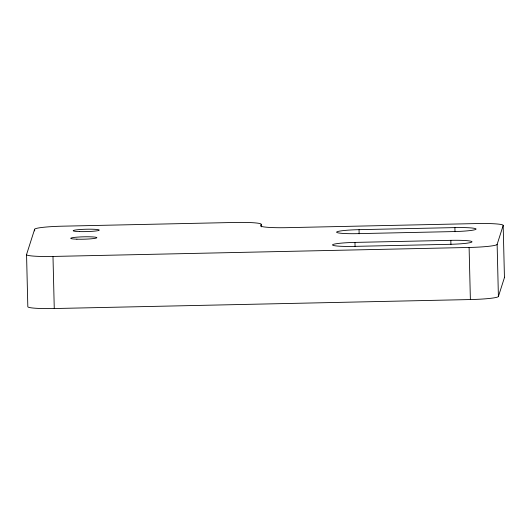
<?xml version="1.0" encoding="UTF-8"?>
<svg xmlns="http://www.w3.org/2000/svg" width="531" height="531" viewBox="0 0 531 531"><rect width="100%" height="100%" fill="white"/><g stroke="black" fill="none" stroke-linecap="round" stroke-linejoin="round"><path stroke-width="0.8" d="M261.206 224.361L260.761 225.755A27.254 2.469 -1.4 0 0 287.198 227.66L476.738 223.564A27.254 2.469 -1.4 0 1 503.176 225.469L504.45 277.56L498.403 296.477A27.254 2.469 -1.4 0 1 470.38 299.55L54.262 308.538A27.254 2.469 -1.4 0 1 27.824 306.639L26.55 254.541L34.634 229.253A27.254 2.469 -1.4 0 1 62.658 226.179L234.768 222.462A27.254 2.469 -1.4 0 1 261.206 224.361L261.272 226.843M498.403 296.477L497.129 244.386L503.176 225.469M359.036 229.664L454.894 227.6A21.804 1.978 -1.4 0 1 476.048 229.12A21.804 1.978 -1.4 0 1 453.627 231.582L357.768 233.647A21.804 1.978 -1.4 0 1 336.614 232.127A21.804 1.978 -1.4 0 1 359.036 229.664L359.142 233.799M354.967 242.408L450.826 240.337A21.804 1.978 -1.4 0 1 471.973 241.864A21.804 1.978 -1.4 0 1 449.551 244.32L353.692 246.391A21.804 1.978 -1.4 0 1 332.545 244.871A21.804 1.978 -1.4 0 1 354.967 242.408L355.066 246.543M26.55 254.541A27.254 2.469 -1.4 0 0 52.987 256.446L469.105 247.459A27.254 2.469 -1.4 0 0 497.129 244.386M469.105 247.459L470.38 299.55M454.894 227.6L455.001 231.728M450.826 240.337L450.925 244.472M52.987 256.446L54.262 308.538M34.634 229.253L34.674 230.912M504.324 277.242A27.254 2.469 -1.4 0 1 504.45 277.56M79.318 231.589A13.083 1.188 -1.4 0 0 99.257 230.135A13.083 1.188 -1.4 0 0 79.982 229.525A13.083 1.188 -1.4 0 0 79.318 231.589M76.895 239.182A13.083 1.188 -1.4 0 0 96.834 237.722A13.083 1.188 -1.4 0 0 77.559 237.111A13.083 1.188 -1.4 0 0 76.895 239.182"/></g></svg>
